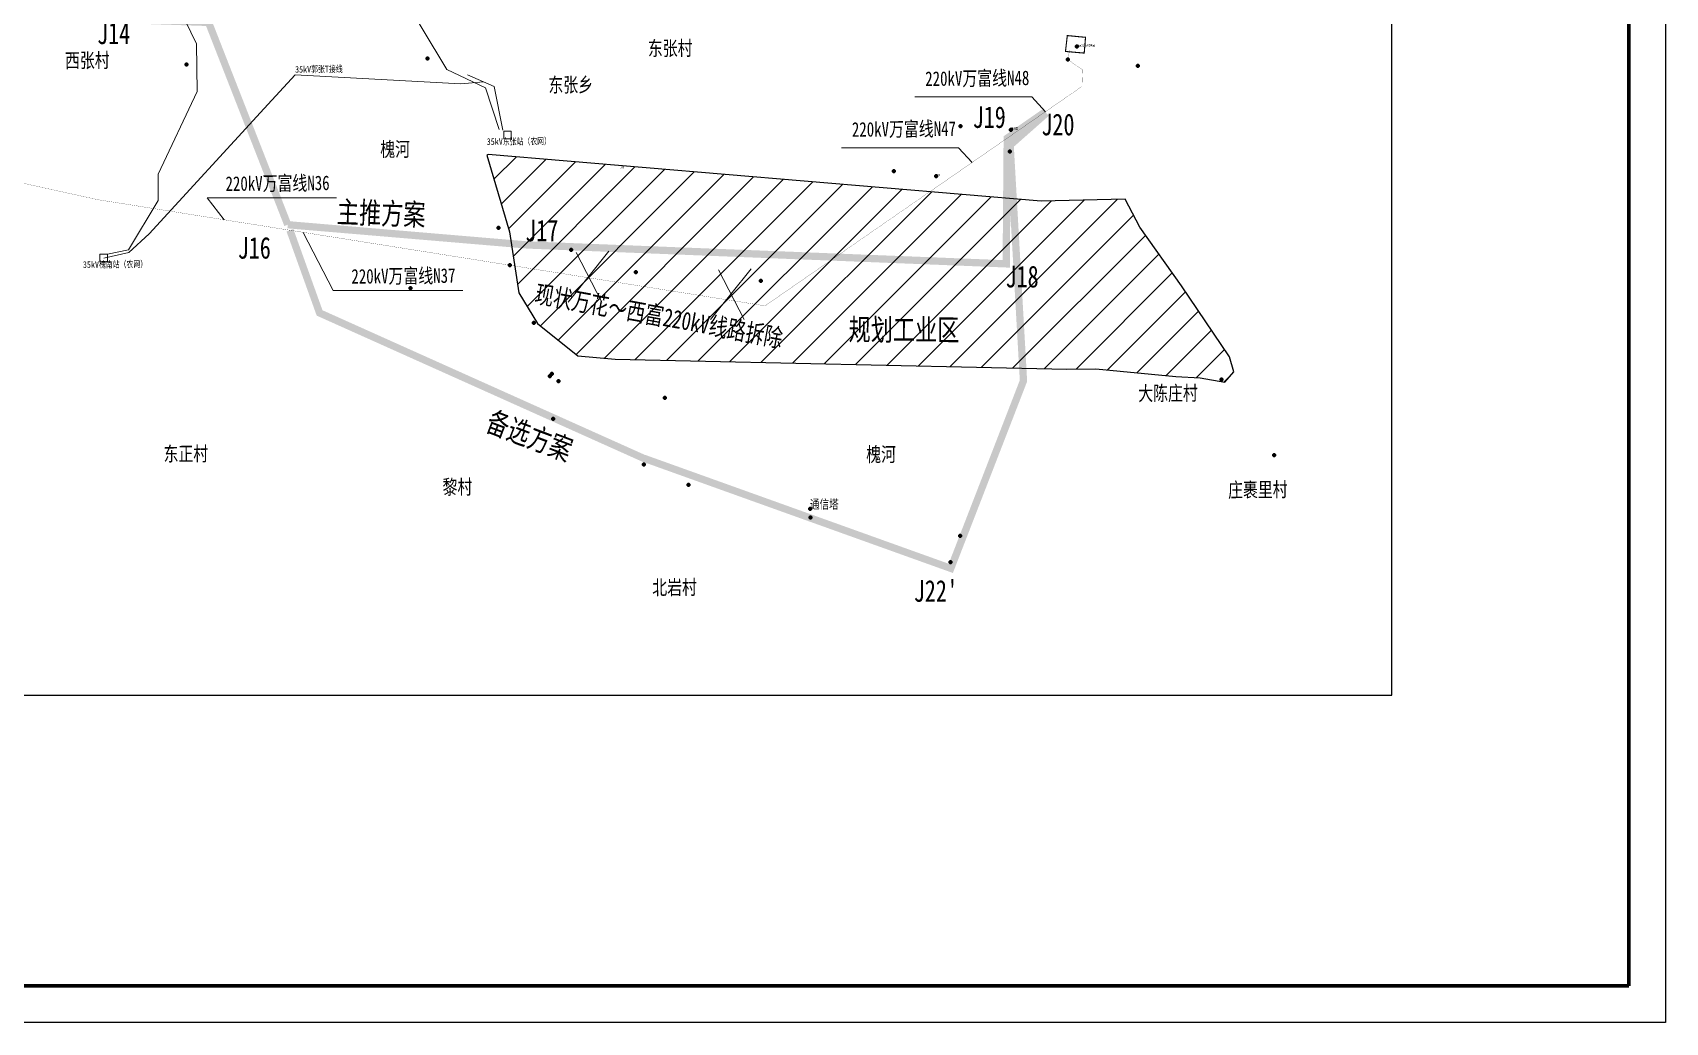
# Model space of a CAD drawing. Extents: x 536876 to 553676, y 4169885 to 4181765.
# Drawn here: x 544705 to 553676, y 4169885 to 4175327 of the extents above; entities that cross this region are included whole.
import ezdxf

# ---------------------------------------------------------------- set-up
doc = ezdxf.new("R2010")
doc.units = 0
doc.header["$MEASUREMENT"] = 0
doc.header["$XCLIPFRAME"] = 0
doc.linetypes.add('OV_DASH', pattern=[0.75, 0.5, -0.25])
for name, color, linetype in [('220kV线路', 6, 'Continuous'), ('35kV线路', 2, 'Continuous'), ('地物', 4, 'Continuous'), ('新建线路', 1, 'Continuous'), ('村庄', 7, 'Continuous')]:
    doc.layers.add(name, color=color, linetype=linetype)
doc.layers.add('mainlayer', color=1, linetype='Continuous', lineweight=100)
doc.styles.add('st', font='', dxfattribs={"width": 0.75})
doc.styles.get('st').set_extended_font_data('SimSun')
picture_1 = doc.add_image_def('image1.png', size_in_pixel=(15133, 11883))

msp = doc.modelspace()

# ---------------------------------------------------------------- hatches: boundary and pattern name
at = {"layer": '地物', "linetype": 'ByBlock', "lineweight": -3}
h = msp.add_hatch(dxfattribs=at)
h.set_pattern_fill('ANSI31', color=151, scale=1000, style=0)
h.paths.add_polyline_path([(547200.5, 4174652.8), (547324.5, 4174231.7), (547375.8, 4173896.7), (547479.4, 4173728), (547700.7, 4173549), (547905.8, 4173532), (550387.8, 4173476.8), (550547.1, 4173478), (550987.1, 4173436), (551119.8, 4173429.4), (551256.4, 4173404), (551305.3, 4173460.9), (551282, 4173543.7), (551018.1, 4173933.8), (550788.6, 4174256.2), (550708.1, 4174410.2), (550245.6, 4174399.2), (547208.1, 4174656.6)])

# ---------------------------------------------------------------- linework, layer by layer
at = {"color": 0}
for p, q in [((553676.4, 4181765.2), (553676.4, 4169885.2)), ((553676.4, 4169885.2), (536876.4, 4169885.2))]:
    msp.add_line(p, q, dxfattribs=at)
at = {"color": 0, "const_width": 20}
for points in [[(553476.4, 4181565.2), (553476.4, 4170085.2)], [(553476.4, 4170085.2), (537876.4, 4170085.2)]]:
    msp.add_lwpolyline(points, dxfattribs=at)
at = {"linetype": 'Continuous', "lineweight": 0}
for points in [[(549551.5, 4174972.7), (550194.8, 4174972.7), (550270, 4174891.9)], [(549148.5, 4174693.6), (549791.8, 4174693.6), (549867, 4174612.8)], [(545757.3, 4174297.7), (545664.3, 4174418.9), (546373.8, 4174418.9)], [(546191.8, 4174228.6), (546356, 4173909.3), (547068.5, 4173909.3)]]:
    msp.add_lwpolyline(points, dxfattribs=at)
at = {"color": 1, "linetype": 'Continuous', "lineweight": 0}
for points in [[(547870.6, 4174124.6), (547646.9, 4173845.2)], [(547691.2, 4174118.6), (547831.6, 4173845.2)], [(548653.6, 4174028.6), (548429.9, 4173749.2)], [(548474.2, 4174022.6), (548614.6, 4173749.2)]]:
    msp.add_lwpolyline(points, dxfattribs=at)
at = {"layer": '220kV线路', "color": 6, "linetype": 'ByBlock', "lineweight": -3, "ltscale": 5, "const_width": 1}
msp.add_lwpolyline([(550402.6, 4175229), (550392.5, 4175178.6), (550473.8, 4175122.2), (550470.4, 4175030.8), (548729.3, 4173824.6), (545062.6, 4174408.3), (541635, 4175161.5), (541336.6, 4177643.7), (541025.1, 4178338.1), (540638.5, 4180112), (539684.3, 4180250.5), (539630.7, 4180288.8), (539623.2, 4180379.2), (539702, 4180396.5)], dxfattribs=at)
at = {"layer": '35kV线路', "linetype": 'Continuous', "lineweight": 0}
for points in [[(547267.8, 4174794), (547193, 4175022.2), (546980.2, 4175124.7), (545755.5, 4177164.1), (544626.9, 4178007.8), (543436.4, 4177939.2), (542487.7, 4177544.1), (542465.9, 4177404.3), (541375.3, 4177798.2), (540789.8, 4178826.5), (540314.7, 4179419.7)], [(545000.6, 4177784), (544869, 4177406.9), (544760, 4177263.9), (545195.7, 4176807.8), (545477.1, 4176020.5), (545478.6, 4175526.6), (545605.5, 4175265.6), (545608.6, 4175002.2), (545394, 4174548.7), (545395.2, 4174403.9), (545230.8, 4174132.3), (545115.8, 4174108.4)], [(545095.1, 4174087.3), (545233.7, 4174118.5), (545344.5, 4174219.7), (545976.2, 4174908.7), (546147.1, 4175095.1), (547058.4, 4175045.8), (547181.7, 4175056.6)], [(547094.6, 4175094.1), (547241, 4175031), (547288.3, 4174789.6)]]:
    msp.add_lwpolyline(points, dxfattribs=at)
at = {"layer": '35kV线路', "color": 2, "linetype": 'Continuous', "lineweight": 0}
for points in [[(547293.3, 4174784.9), (547334.8, 4174784.9), (547334.8, 4174742.6), (547293.3, 4174742.6)], [(545074.4, 4174108.4), (545115.8, 4174108.4), (545115.8, 4174066.2), (545074.4, 4174066.2)]]:
    msp.add_lwpolyline(points, close=True, dxfattribs=at)
at = {"layer": 'mainlayer', "color": 1, "const_width": 6}
msp.add_lwpolyline([(550380.1, 4175223.1), (550483, 4175214.1), (550490.2, 4175300.7), (550390.1, 4175310.4), (550380.1, 4175223.1)], dxfattribs=at)
at = {"layer": 'mainlayer', "color": 5}
for p in [(546873.7, 4175183.6), (550392.9, 4175178.9), (550442.5, 4175249.8), (545549.7, 4175151.1), (550778.4, 4175143.8), (550778.4, 4175143.8), (549802.4, 4174812.9), (549802.4, 4174812.9), (550079.9, 4174792.2), (550074.5, 4174673.5), (549437.6, 4174565.1), (549437.6, 4174565.1), (549669.8, 4174537.9), (547264.1, 4174253.4), (547664, 4174133), (547327.3, 4174048.3), (548019.8, 4174009.3), (546780.3, 4173922.5), (548706.2, 4173961.9), (547457.9, 4173730.2), (547546.1, 4173437.9), (547557.9, 4173450.4), (547594.2, 4173409.6), (551236.9, 4173419.4), (548179, 4173318.5), (547564.1, 4173203.9), (548064, 4172952.8), (551526.5, 4173002.8), (548308.6, 4172840.9), (548976.2, 4172709.1), (548978.7, 4172660.8), (549801.8, 4172560), (549749.1, 4172415.9)]:
    msp.add_point(p, dxfattribs=at)
at = {"layer": '地物', "color": 4, "lineweight": -3}
msp.add_lwpolyline([(547200.5, 4174652.8), (547324.5, 4174231.7), (547375.8, 4173896.7), (547479.4, 4173728), (547700.7, 4173549), (547905.8, 4173532), (550387.8, 4173476.8), (550547.1, 4173478), (550987.1, 4173436), (551119.8, 4173429.4), (551256.4, 4173404), (551305.3, 4173460.9), (551282, 4173543.7), (551018.1, 4173933.8), (550788.6, 4174256.2), (550708.1, 4174410.2), (550245.6, 4174399.2), (547208.1, 4174656.6)], close=True, dxfattribs=at)
at = {"layer": '新建线路', "color": 1, "linetype": 'OV_DASH', "ltscale": 100, "const_width": 40}
for points in [[(539677.7, 4180427.8), (539600.9, 4180419.1), (539361.7, 4180165.7), (539470.1, 4180051.4), (540078.1, 4180117.7), (540687.4, 4179531.9), (540780, 4179154.4), (541128.9, 4179123.9), (542987.8, 4178961.7), (543166.1, 4177575.7), (543561.6, 4176497.5), (544124.8, 4176484.6), (544391.4, 4176346), (544763.1, 4175761.3), (544986.1, 4175748.3), (545304.2, 4175394.8), (545671.3, 4175382.7), (546106.4, 4174270.5)], [(546106.4, 4174270.5), (547423.6, 4174159.1), (550054.5, 4174055.3), (550059.9, 4174746.4), (550270, 4174891.9)]]:
    msp.add_lwpolyline(points, dxfattribs=at)
at = {"layer": '新建线路', "color": 1, "const_width": 6}
msp.add_lwpolyline([(550380.1, 4175223.1), (550483, 4175214.1), (550490.2, 4175300.7), (550390.1, 4175310.4), (550380.1, 4175223.1)], dxfattribs=at)
at = {"layer": '新建线路', "color": 5, "linetype": 'OV_DASH', "ltscale": 100, "const_width": 40}
msp.add_lwpolyline([(550275.3, 4174884.2), (550075.9, 4174707.9), (550149.3, 4173412.3), (549749.9, 4172381.2), (548076.6, 4172981.7), (548075, 4172980.4), (546281.4, 4173785.5), (546118.3, 4174240.3)], dxfattribs=at)

# ---------------------------------------------------------------- texts
at = {"layer": '220kV线路', "color": 6, "style": 'st', "width": 0.75}
msp.add_text('现状万花～西富220kV线路拆除', height=100, rotation=349.632, dxfattribs=at).set_placement((547458.3, 4173844.2))
at = {"layer": '35kV线路', "color": 2, "char_height": 36, "attachment_point": 1, "style": 'st'}
for s, insert, rotation in [('35kV郭张T接线', (546146.6, 4175142.7), 0.53132), ('35kV东张站（农网）', (547199.7, 4174745.6), 0.50325), ('35kV槐南站（农网）', (544980.8, 4174069.2), 0.50325)]:
    msp.add_mtext(s, dxfattribs=dict(at, insert=insert, rotation=rotation))
at = {"layer": 'mainlayer', "color": 1, "style": 'st', "width": 0.75}
for s, p in [('倒间隔', (550079.9, 4174792.2)), ('J18', (547933.4, 4174579.7)), ('J19', (549669.8, 4174537.9, 285212726))]:
    msp.add_text(s, height=12.04, dxfattribs=at).set_placement(p)
at = {"layer": 'mainlayer', "color": 7, "char_height": 80, "attachment_point": 1, "rotation": 0.50325, "style": 'st'}
for s, insert in [('东张乡', (547538.1, 4175078.8)), ('220kV万富线N48', (549608.9, 4175113.2)), ('220kV万富线N47', (549206, 4174834.1)), ('槐河', (546614.4, 4174725)), ('220kV万富线N36', (545764, 4174536.1)), ('220kV万富线N37', (546455.7, 4174026.5))]:
    msp.add_mtext(s, dxfattribs=dict(at, insert=insert))
at = {"layer": '地物', "color": 4, "style": 'st', "width": 0.75}
msp.add_text('规划工业区', height=119.02, rotation=359.78202, dxfattribs=at).set_placement((549187.9, 4173635))
at = {"layer": '地物', "color": 1, "style": 'st', "width": 0.75}
msp.add_text('通信塔', height=50, dxfattribs=at).set_placement((548976.2, 4172709.1))
at = {"layer": '新建线路', "color": 1, "style": 'st', "width": 0.75}
for s, height, p in [('J14', 119, (545058.5, 4175263.6)), ('西富220kV变电站', 12.04, (550442.5, 4175249.8)), ('J19', 119.02, (549869.8, 4174802.7)), ('J20', 119.02, (550247.2, 4174762.1)), ('J17', 119.02, (547411.1, 4174179.2)), ('J16', 119.02, (545831.2, 4174084)), ('J18', 119.02, (550050.4, 4173926))]:
    msp.add_text(s, height=height, dxfattribs=at).set_placement(p)
msp.add_text('主推方案', height=119.02, rotation=358.08937, dxfattribs=at).set_placement((546374.7, 4174281.9))
at = {"layer": '新建线路', "color": 5, "style": 'st', "width": 0.75}
msp.add_text('备选方案', height=119.02, rotation=339.32472, dxfattribs=at).set_placement((547186, 4173141.1))
msp.add_text("J22'", height=119.02, dxfattribs=at).set_placement((549546.2, 4172197.6))
at = {"layer": '村庄', "color": 7, "char_height": 80, "attachment_point": 1, "rotation": 0.50325, "style": 'st'}
for s, insert in [('东张村', (548084.8, 4175279.6)), ('西张村', (544882, 4175213.1)), ('大陈庄村', (550779.4, 4173383)), ('东正村', (545423.5, 4173050.3)), ('槐河', (549284.6, 4173047.3)), ('黎村', (546956.7, 4172868)), ('庄裹里村', (551273.2, 4172852.1)), ('北岩村', (548108.8, 4172315.8))]:
    msp.add_mtext(s, dxfattribs=dict(at, insert=insert))

# ---------------------------------------------------------------- pictures from other files: only their frames are drawn
at = {"color": 0}
image = msp.add_image(picture_1, insert=(537876.4, 4170487.3), size_in_units=(14297.7, 11077.9), dxfattribs=at)
image.set_boundary_path([(-0.5, -0.5), (-0.5, 4655.56), (-0.5, 7728.9), (-0.5, 10597.9), (-0.5, 10597.9), (3336, 10597.9), (7218.17, 10597.9), (8890.23, 10597.9), (12839.3, 10597.9), (15132.5, 10597.9), (15132.5, 8693.96), (15132.5, 6570.83), (15132.5, 4655.56), (15132.5, 2012.78), (15132.5, -0.5), (12389.52, -0.5), (9591.42, -0.5), (7566, -0.5), (5064.66, -0.5), (-0.5, -0.5)])
image.dxf.flags = 15

doc.saveas('drawing.dxf')
